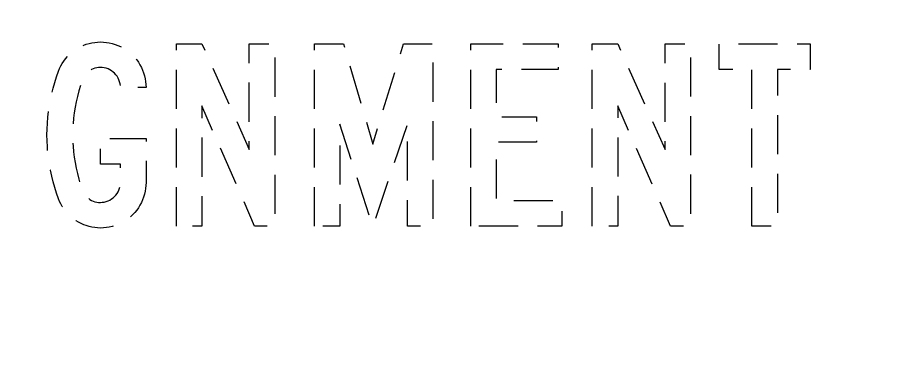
# Model space of a CAD drawing. Extents: x 0 to 420, y 0 to 297.
# Drawn here: x 187.49 to 220.88, y 198.31 to 211.87 of the extents above; entities that cross this region are included whole.
import ezdxf

# ---------------------------------------------------------------- set-up
doc = ezdxf.new("R2010")
doc.units = 0
doc.header["$LTSCALE"] = 12
doc.header["$MEASUREMENT"] = 0
doc.header["$PDMODE"] = 3
doc.header["$PDSIZE"] = 5
doc.linetypes.add('HIDDEN2', pattern=[0.1875, 0.125, -0.0625])
doc.layers.get('0').update_dxf_attribs({"linetype": 'CONTINUOUS'})
doc.layers.get('Defpoints').update_dxf_attribs({"linetype": 'CONTINUOUS'})
doc.layers.add('L25', color=1, linetype='CONTINUOUS')
doc.layers.add('T25', color=1, linetype='CONTINUOUS')
doc.styles.add('ISO', font='iso')
doc.dimstyles.new('SIGNSDIM-20', dxfattribs={"dimtxt": 2.5, "dimasz": 0.2, "dimexe": 1.5, "dimexo": 2, "dimgap": 1.5, "dimtad": 1, "dimdec": 0, "dimlfac": 20, "dimrnd": 1, "dimdsep": 46, "dimlunit": 6, "dimtxsty": 'ISO', "dimblk": 'SGNDIM', "dimcen": 2.5, "dimse1": 1, "dimse2": 1, "dimadec": 0, "dimazin": 0, "dimtfac": 1, "dimtdec": 0, "dimtix": 1, "dimtmove": 0, "dimatfit": 3, "dimldrblk": 'SGNDIM', "dimfxl": 1, "dimtolj": 1, "dimtzin": 0, "dimarcsym": 0})

# ---------------------------------------------------------------- blocks, each defined once
blk = doc.blocks.new('SGNDIM')
for p, q in [((0, 4.5), (0, -4.5)), ((0, 0), (-1, 0))]:
    blk.add_line(p, q)
blk = doc.blocks.new('*D14')
at = {"layer": 'Defpoints', "color": 0}
for p in [(211.909, 217.598), (180.445, 153.791), (211.909, 153.791)]:
    blk.add_point(p, dxfattribs=at)
at = {"layer": 'L25', "color": 0, "lineweight": -2}
blk.add_line((180.645, 153.791), (211.709, 153.791), dxfattribs=at)
at = {"layer": 'L25', "color": 0, "lineweight": -2, "xscale": 0.2, "yscale": 0.2, "zscale": 0.2, "rotation": 180}
blk.add_blockref('SGNDIM', (180.445, 153.791), dxfattribs=at)
at = {"layer": 'L25', "color": 0, "lineweight": -2, "xscale": 0.2, "yscale": 0.2, "zscale": 0.2}
blk.add_blockref('SGNDIM', (211.909, 153.791), dxfattribs=at)
at = {"layer": 'L25', "color": 0, "insert": (196.177, 156.541), "char_height": 2.5, "attachment_point": 5, "style": 'ISO'}
blk.add_mtext('\\A1;629', dxfattribs=at)
blk = doc.blocks.new('*D17')
at = {"layer": 'Defpoints', "color": 0}
for p in [(217.946, 203.848), (111.724, 143.902), (217.946, 143.902)]:
    blk.add_point(p, dxfattribs=at)
at = {"layer": 'L25', "color": 0, "lineweight": -2}
blk.add_line((111.924, 143.902), (217.746, 143.902), dxfattribs=at)
at = {"layer": 'L25', "color": 0, "lineweight": -2, "xscale": 0.2, "yscale": 0.2, "zscale": 0.2, "rotation": 180}
blk.add_blockref('SGNDIM', (111.724, 143.902), dxfattribs=at)
at = {"layer": 'L25', "color": 0, "lineweight": -2, "xscale": 0.2, "yscale": 0.2, "zscale": 0.2}
blk.add_blockref('SGNDIM', (217.946, 143.902), dxfattribs=at)
at = {"layer": 'L25', "color": 0, "insert": (164.835, 146.652), "char_height": 2.5, "attachment_point": 5, "style": 'ISO'}
blk.add_mtext('\\A1;{\\Fiso;VARIES}', dxfattribs=at)
blk = doc.blocks.new('*D33')
at = {"layer": 'Defpoints', "color": 0}
for p in [(192.03, 217.598), (241.707, 210.848), (241.707, 210.848)]:
    blk.add_point(p, dxfattribs=at)
at = {"layer": 'L25', "color": 0, "lineweight": -2}
for p, q in [((241.707, 217.798), (241.707, 217.998)), ((241.707, 217.598), (241.707, 210.848)), ((241.707, 210.648), (241.707, 210.448))]:
    blk.add_line(p, q, dxfattribs=at)
at = {"layer": 'L25', "color": 0, "lineweight": -2, "xscale": 0.2, "yscale": 0.2, "zscale": 0.2}
for p, rotation in [((241.707, 217.598), 270), ((241.707, 210.848), 90)]:
    blk.add_blockref('SGNDIM', p, dxfattribs=dict(at, rotation=rotation))
at = {"layer": 'L25', "color": 0, "insert": (238.957, 214.223), "char_height": 2.5, "attachment_point": 5, "rotation": 90, "style": 'ISO'}
blk.add_mtext('\\A1;135', dxfattribs=at)
blk = doc.blocks.new('*D36')
at = {"layer": 'Defpoints', "color": 0}
for p in [(241.707, 198.098), (192.03, 191.098), (241.707, 191.098)]:
    blk.add_point(p, dxfattribs=at)
at = {"layer": 'L25', "color": 0, "lineweight": -2}
for p, q in [((241.707, 198.298), (241.707, 198.498)), ((241.707, 198.098), (241.707, 191.098)), ((241.707, 190.898), (241.707, 190.698))]:
    blk.add_line(p, q, dxfattribs=at)
at = {"layer": 'L25', "color": 0, "lineweight": -2, "xscale": 0.2, "yscale": 0.2, "zscale": 0.2}
for p, rotation in [((241.707, 198.098), 270), ((241.707, 191.098), 90)]:
    blk.add_blockref('SGNDIM', p, dxfattribs=dict(at, rotation=rotation))
at = {"layer": 'L25', "color": 0, "insert": (238.957, 194.598), "char_height": 2.5, "attachment_point": 5, "rotation": 90, "style": 'ISO'}
blk.add_mtext('\\A1;140', dxfattribs=at)

msp = doc.modelspace()

# ---------------------------------------------------------------- linework, layer by layer
at = {"layer": 'T25', "color": 1, "linetype": 'HIDDEN2', "lineweight": 0, "flags": 128}
msp.add_lwpolyline([(192.421, 205.532), (192.416, 205.419), (192.405, 205.302), (192.389, 205.19), (192.362, 205.078), (192.33, 204.971), (192.288, 204.864), (192.245, 204.757), (192.186, 204.656), (192.128, 204.56), (192.064, 204.464), (191.989, 204.378), (191.909, 204.293), (191.829, 204.213), (191.738, 204.144), (191.647, 204.074), (191.546, 204.015), (191.444, 203.962), (191.343, 203.914), (191.236, 203.871), (191.124, 203.839), (191.012, 203.813), (190.9, 203.797), (190.788, 203.786), (190.67, 203.78), (190.563, 203.786), (190.451, 203.797), (190.345, 203.813), (190.238, 203.839), (190.131, 203.871), (190.03, 203.909), (189.928, 203.951), (189.832, 203.999), (189.736, 204.058), (189.645, 204.122), (189.56, 204.192), (189.48, 204.266), (189.405, 204.341), (189.33, 204.426), (189.266, 204.512), (189.207, 204.608), (189.154, 204.704), (189.106, 204.8), (189.063, 204.902), (188.989, 205.115), (188.919, 205.334), (188.855, 205.553), (188.802, 205.772), (188.754, 205.996), (188.711, 206.22), (188.679, 206.444), (188.652, 206.669), (188.636, 206.898), (188.626, 207.128), (188.62, 207.352), (188.626, 207.581), (188.636, 207.806), (188.652, 208.035), (188.679, 208.259), (188.711, 208.484), (188.754, 208.708), (188.802, 208.932), (188.855, 209.151), (188.919, 209.37), (188.989, 209.589), (189.063, 209.802), (189.106, 209.904), (189.154, 210.005), (189.207, 210.101), (189.266, 210.192), (189.33, 210.277), (189.405, 210.363), (189.48, 210.443), (189.56, 210.518), (189.645, 210.582), (189.736, 210.646), (189.832, 210.705), (189.928, 210.753), (190.03, 210.801), (190.131, 210.838), (190.238, 210.87), (190.345, 210.891), (190.451, 210.907), (190.563, 210.918), (190.67, 210.923), (190.788, 210.918), (190.9, 210.907), (191.012, 210.891), (191.124, 210.865), (191.236, 210.833), (191.343, 210.79), (191.444, 210.747), (191.546, 210.688), (191.647, 210.63), (191.738, 210.566), (191.829, 210.491), (191.909, 210.411), (191.989, 210.331), (192.064, 210.24), (192.128, 210.149), (192.186, 210.048), (192.245, 209.946), (192.288, 209.845), (192.33, 209.738), (192.362, 209.626), (192.389, 209.514), (192.405, 209.402), (192.416, 209.29), (192.421, 209.172), (191.439, 209.172), (191.439, 209.247), (191.428, 209.322), (191.407, 209.397), (191.38, 209.471), (191.348, 209.535), (191.311, 209.605), (191.263, 209.664), (191.215, 209.722), (191.156, 209.77), (191.097, 209.818), (191.033, 209.856), (190.964, 209.888), (190.889, 209.914), (190.814, 209.93), (190.74, 209.941), (190.67, 209.946), (190.601, 209.941), (190.531, 209.936), (190.462, 209.92), (190.398, 209.893), (190.334, 209.866), (190.27, 209.829), (190.216, 209.792), (190.163, 209.744), (190.115, 209.696), (190.067, 209.637), (190.03, 209.578), (189.998, 209.519), (189.971, 209.45), (189.901, 209.247), (189.843, 209.044), (189.789, 208.836), (189.741, 208.628), (189.699, 208.42), (189.667, 208.206), (189.64, 207.993), (189.624, 207.779), (189.613, 207.565), (189.608, 207.352), (189.613, 207.138), (189.624, 206.925), (189.64, 206.711), (189.667, 206.498), (189.699, 206.29), (189.741, 206.076), (189.789, 205.868), (189.843, 205.66), (189.901, 205.457), (189.971, 205.254), (189.998, 205.19), (190.03, 205.126), (190.067, 205.067), (190.115, 205.014), (190.163, 204.96), (190.216, 204.918), (190.27, 204.875), (190.334, 204.843), (190.398, 204.811), (190.462, 204.789), (190.531, 204.773), (190.601, 204.763), (190.67, 204.763), (190.745, 204.768), (190.82, 204.779), (190.894, 204.795), (190.964, 204.821), (191.033, 204.854), (191.097, 204.896), (191.156, 204.939), (191.215, 204.992), (191.263, 205.046), (191.311, 205.104), (191.348, 205.168), (191.38, 205.238), (191.407, 205.313), (191.423, 205.382), (191.439, 205.457), (191.439, 205.532), (191.439, 206.231), (190.67, 206.231), (190.67, 207.213), (192.421, 207.213)], close=True, dxfattribs=at)
for points in [[(193.585, 203.855), (193.585, 210.854), (194.562, 210.854), (196.382, 206.791), (196.382, 210.854), (197.359, 210.854), (197.359, 203.855), (196.591, 203.855), (194.562, 208.473), (194.562, 203.855), (193.585, 203.855), (193.585, 203.855)], [(198.881, 203.855), (198.881, 210.854), (200.002, 210.854), (201.123, 207.005), (202.308, 210.854), (203.429, 210.854), (203.429, 203.855), (202.452, 203.855), (202.452, 207.774), (201.123, 203.855), (199.863, 207.774), (199.863, 203.855), (198.881, 203.855), (198.881, 203.855)], [(204.881, 203.855), (204.881, 210.854), (208.239, 210.854), (208.239, 209.872), (205.864, 209.872), (205.864, 208.051), (207.401, 208.051), (207.401, 207.074), (205.864, 207.074), (205.864, 204.832), (208.378, 204.832), (208.378, 203.855), (204.881, 203.855), (204.881, 203.855)], [(209.542, 203.855), (209.542, 210.854), (210.524, 210.854), (212.339, 206.791), (212.339, 210.854), (213.321, 210.854), (213.321, 203.855), (212.553, 203.855), (210.524, 208.473), (210.524, 203.855), (209.542, 203.855), (209.542, 203.855)], [(215.676, 203.855), (215.676, 209.872), (214.416, 209.872), (214.416, 210.854), (217.912, 210.854), (217.912, 209.872), (216.658, 209.872), (216.658, 203.855), (215.676, 203.855), (215.676, 203.855)]]:
    msp.add_lwpolyline(points, dxfattribs=at)

# ---------------------------------------------------------------- dimensions: what is measured, and where the dimension line sits
at = {"layer": 'L25'}
for base, p1, p2, picture, middle in [((241.707, 210.848), (192.03, 217.598), (241.707, 210.848), '*D33', (238.957, 214.223)), ((241.707, 191.098), (241.707, 198.098), (192.03, 191.098), '*D36', (238.957, 194.598))]:
    dim = msp.add_linear_dim(base=base, p1=p1, p2=p2, angle=90, dimstyle='SIGNSDIM-20', override={"dimtmove": 1}, dxfattribs=at)
    dim.commit()
    dim.dimension.update_dxf_attribs({"geometry": picture, "text_midpoint": middle})
dim = msp.add_linear_dim(base=(211.909, 153.791), p1=(180.445, 153.791), p2=(211.909, 217.598), dimstyle='SIGNSDIM-20', override={"dimtmove": 1}, dxfattribs=at)
dim.commit()
dim.dimension.update_dxf_attribs({"geometry": '*D14', "text_midpoint": (196.177, 156.541)})
dim = msp.add_linear_dim(base=(217.946, 143.902), p1=(111.724, 143.902), p2=(217.946, 203.848), text='{\\Fiso;VARIES}', dimstyle='SIGNSDIM-20', override={"dimtmove": 1}, dxfattribs=at)
dim.commit()
dim.dimension.update_dxf_attribs({"geometry": '*D17', "text_midpoint": (164.835, 146.652)})

doc.saveas('drawing.dxf')
